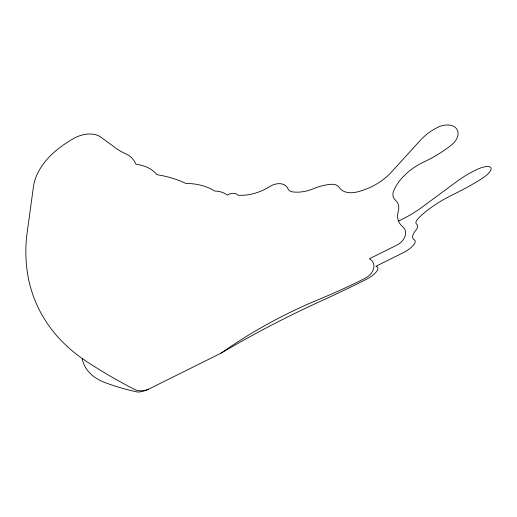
<?xml version="1.0" encoding="UTF-8"?>
<svg xmlns="http://www.w3.org/2000/svg" width="517" height="517" viewBox="0 0 517 517"><rect width="100%" height="100%" fill="white"/><g stroke="black" fill="none" stroke-linecap="round" stroke-linejoin="round"><path stroke-width="0.78" d="M82.216 358.843A279.645 88.517 -27.5 0 0 105.449 382.748A876.302 277.383 -27.5 0 0 136.766 391.886A15.42 4.879 -27.5 0 0 148.301 389.333L221.192 353.085A339.611 107.504 -27.5 0 1 320.844 301.12A447.089 141.522 -27.5 0 0 361.855 281.61L365.345 279.833A14.205 4.498 -27.5 0 0 374.605 273.7A17.591 5.571 -27.5 0 0 375.949 266.268L403.719 252.464A13.487 4.272 -27.5 0 0 410.052 248.425A17.235 5.454 -27.5 0 0 414.279 239.862A30.742 9.733 -27.5 0 1 415.565 230.634A21.746 6.883 -27.5 0 0 416.663 224.229A16.822 5.325 -27.5 0 1 417.478 219.311A50.608 16.021 -27.5 0 1 453.073 194.579A96.892 30.671 -27.5 0 0 481.327 178.992A18.127 5.739 -27.5 0 0 490.995 167.825A15.743 4.983 -27.5 0 0 475.394 170.209A43.215 13.681 -27.5 0 0 455.988 182.133L421.071 207.912A48.34 15.303 -27.5 0 1 398.601 221.03M221.192 353.085A339.611 224.772 -23.7 0 1 319.228 299.291A447.089 295.911 -23.7 0 0 360.827 280.447L364.291 278.637A14.205 9.403 -23.7 0 0 372.524 271.341A17.591 11.645 -23.7 0 0 369.345 258.791L397.114 244.987A13.487 8.925 -23.7 0 0 402.846 240.269A17.235 11.406 -23.7 0 0 402.756 226.821A30.742 20.344 -23.7 0 1 398.29 211.078A21.746 14.392 -23.7 0 0 395.46 200.234A16.822 11.135 -23.7 0 1 393.256 191.897A50.608 33.495 -23.7 0 1 424.134 161.827A96.892 64.127 -23.7 0 0 451.36 145.077A18.127 11.994 -23.7 0 0 456.776 129.095A15.743 10.424 -23.7 0 0 437.576 127.408A43.215 28.603 -23.7 0 0 419.688 141.057L390.406 173.208A48.34 31.996 -23.7 0 1 356.73 192.053A19.316 12.789 -23.7 0 1 339.301 187.509A11.975 7.923 -23.7 0 0 330.725 184.323A41.871 27.711 -23.7 0 0 313.457 188.718A31.35 20.751 -23.7 0 1 292.59 191.891A9.3 6.152 -23.7 0 1 287.943 188.75A15.29 10.12 -23.7 0 0 283.439 184.414A12.272 8.123 -23.7 0 0 269.932 186.463A38.394 25.411 -23.7 0 1 237.904 195.193A7.845 5.196 -23.7 0 0 227.344 195.09A27.983 18.522 -23.7 0 0 214.51 190.999A64.703 42.827 -23.7 0 0 185.868 183.438A136.688 90.469 -23.7 0 0 156.948 174.668A47.881 31.692 -23.7 0 0 135.919 164.264A38.478 25.462 -23.7 0 0 125.224 153.555A84.206 55.733 -23.7 0 1 113.869 146.66L100.363 136.766A23.317 15.432 -23.7 0 0 73.899 138.362A85.137 56.347 -23.7 0 0 57.096 149.73A67.029 44.365 -23.7 0 0 33.463 186.637L26.645 236.295C25.159 250.545 25.74 264.995 28.525 279.057A279.645 185.086 -23.7 0 0 86.772 361.616A876.302 579.984 -23.7 0 0 134.633 389.475A15.42 10.204 -23.7 0 0 148.301 389.333"/></g></svg>
